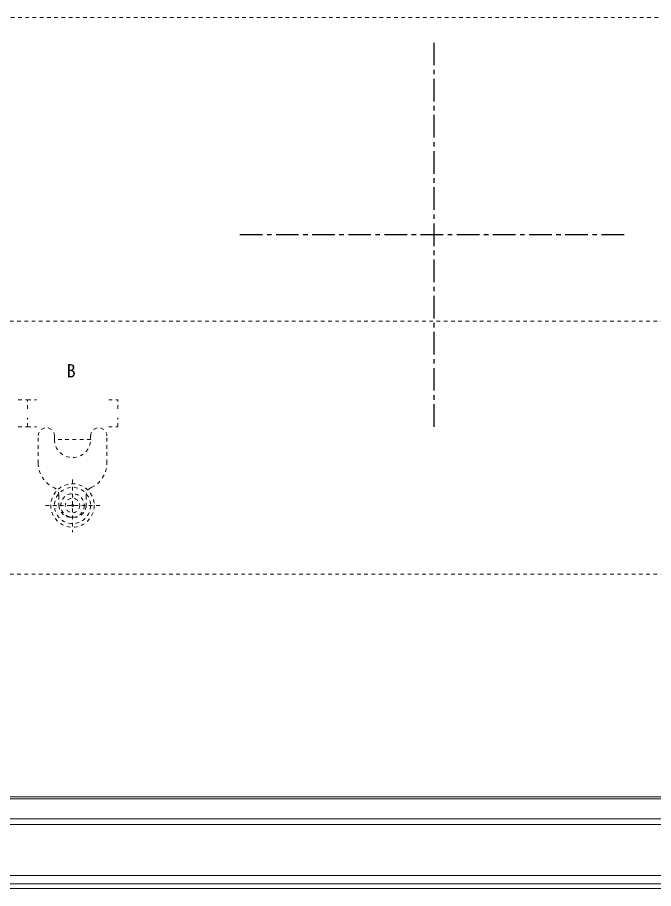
# Model space of a CAD drawing. Units: millimetres, scale not verified. Extents: x -62 to 63, y -117 to 117.
# Drawn here: x -38.01 to -20.42, y 44.05 to 68.15 of the extents above; entities that cross this region are included whole.
import ezdxf
from ezdxf.enums import TextEntityAlignment as Align

# ---------------------------------------------------------------- set-up
doc = ezdxf.new("R2010")
doc.units = ezdxf.units.MM
doc.header["$LTSCALE"] = 0.125
doc.header["$PDMODE"] = 32
doc.header["$PDSIZE"] = 0.0625
doc.linetypes.add('USER5', pattern=[1.4, 0.7, -0.7])
doc.linetypes.add('USER7', pattern=[8, 5, -1, 1, -1])
doc.layers.add('0-5_GAIKEI', color=1, linetype='Continuous', lineweight=18)
doc.layers.add('0-7_KIJUN', color=7, linetype='USER7')
doc.styles.add('ＭＳ ゴシック', font='')
doc.styles.get('ＭＳ ゴシック').set_extended_font_data('MS Gothic')

msp = doc.modelspace()

# ---------------------------------------------------------------- linework, layer by layer
at = {"layer": '0-5_GAIKEI', "linetype": 'USER5'}
for p, q in [((-46.9926, 68.1511), (-5.9826, 68.1511)), ((-47.0176, 59.7511), (-5.9576, 59.7511)), ((-37.9876, 57.5761), (-37.7376, 57.5761)), ((-37.7376, 57.5761), (-37.4876, 57.5761)), ((-37.7376, 57.3261), (-37.7376, 57.5761)), ((-37.7376, 57.3261), (-37.7376, 57.5761)), ((-35.4876, 57.5761), (-35.2376, 57.5761)), ((-35.2376, 57.3261), (-35.2376, 57.5761)), ((-37.7376, 56.8261), (-37.7376, 57.0761)), ((-37.7376, 56.8261), (-37.4876, 56.8261)), ((-37.4376, 55.8223), (-37.4376, 56.5761)), ((-36.9876, 56.4761), (-36.9876, 56.5761)), ((-35.9876, 56.4761), (-36.9876, 56.4761)), ((-35.9876, 56.4761), (-35.9876, 56.5761)), ((-35.5376, 55.8223), (-35.5376, 56.5761)), ((-36.4876, 55.3703), (-36.4876, 53.9147)), ((-36.8626, 54.9209), (-36.8626, 54.6511)), ((-36.1126, 54.9209), (-36.1126, 54.6511)), ((-35.7354, 54.6511), (-37.2579, 54.6511)), ((-36.5376, 54.3261), (-36.4376, 54.3261)), ((-47.0176, 52.7511), (-5.9576, 52.7511))]:
    msp.add_line(p, q, dxfattribs=at)
at = {"layer": '0-5_GAIKEI'}
for p, q in [((-54.0755, 46.5347), (1.1003, 46.5347)), ((-54.0608, 46.595), (1.0856, 46.595)), ((-54.7044, 45.826), (1.7292, 45.826)), ((1.7224, 45.9845), (-54.6977, 45.9845)), ((-56.1776, 44.4172), (3.2024, 44.4172)), ((3.4293, 44.1904), (-56.4045, 44.1904))]:
    msp.add_line(p, q, dxfattribs=at)
at = {"layer": '0-5_GAIKEI', "color": 7}
msp.add_line((-56.5379, 44.055), (3.5627, 44.055), dxfattribs=at)
at = {"layer": '0-5_GAIKEI', "linetype": 'USER5'}
for points in [[(-37.9876, 56.8261), (-37.7376, 56.8261), (-37.7376, 57.0761)], [(-35.4876, 56.8261), (-35.2376, 56.8261), (-35.2376, 57.0761)]]:
    msp.add_lwpolyline(points, dxfattribs=at)
for radius in [0.6, 0.5, 0.325, 0.2]:
    msp.add_circle((-36.4876, 54.6511), radius, dxfattribs=at)
for centre, radius, start, end in [((-37.2126, 56.5761), 0.225, 0, 180), ((-35.7626, 56.5761), 0.225, 0, 180), ((-36.4876, 56.4761), 0.5, 180, 0), ((-36.6876, 55.8261), 0.75, 180.29559, 244.84934), ((-36.2876, 55.8261), 0.75, 295.15066, 359.70441), ((-37.1126, 54.9209), 0.25, 0, 64.84934), ((-35.8626, 54.9209), 0.25, 115.15066, 180), ((-36.5376, 54.6511), 0.325, 180, 270), ((-36.4376, 54.6511), 0.325, 270, 0)]:
    msp.add_arc(centre, radius, start, end, dxfattribs=at)
at = {"layer": '0-5_GAIKEI'}
msp.add_point((-36.4876, 54.6511), dxfattribs=at)
at = {"layer": '0-7_KIJUN'}
for p, q in [((-26.4876, 56.8277), (-26.4876, 67.4746)), ((-31.8587, 62.1511), (-21.1165, 62.1511))]:
    msp.add_line(p, q, dxfattribs=at)

# ---------------------------------------------------------------- texts
at = {"layer": '0-5_GAIKEI', "color": 7, "style": 'ＭＳ ゴシック'}
msp.add_text('B', height=0.3666, dxfattribs=at).set_placement((-36.6518, 58.0838), align=Align.BOTTOM_LEFT)

doc.saveas('drawing.dxf')
